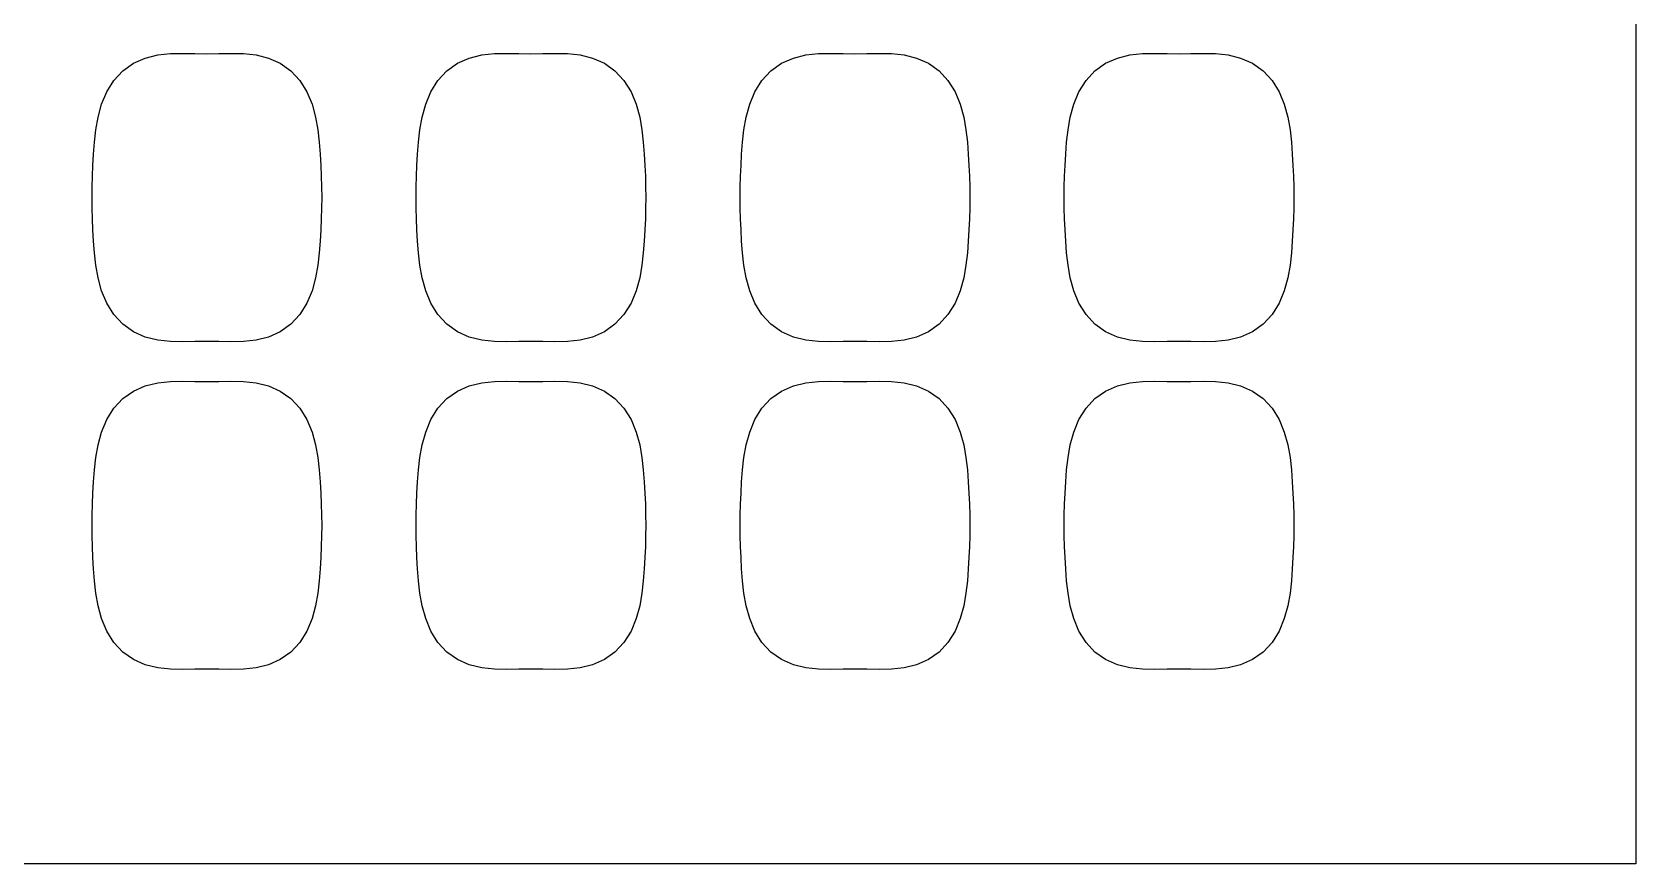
# Model space of a CAD drawing. Extents: x 0 to 108, y 0 to 104.
# Drawn here: x 57.5 to 107.8, y 0 to 26.1 of the extents above; entities that cross this region are included whole.
import ezdxf

# ---------------------------------------------------------------- set-up
doc = ezdxf.new("R2010")
doc.units = 0

msp = doc.modelspace()

# ---------------------------------------------------------------- linework, layer by layer
at = {"layer": 'Layer 1'}
for p, q in [((107.809, 103.576), (107.809, 0.000526)), ((60.700882, 25.094905), (61.071157, 25.258876)), ((61.071157, 25.258876), (61.462317, 25.354267)), ((61.462317, 25.354267), (61.858274, 25.395471)), ((61.858274, 25.395471), (62.248587, 25.402809)), ((62.248587, 25.402809), (62.629304, 25.3966)), ((62.629304, 25.3966), (63.003248, 25.392649)), ((63.003248, 25.392649), (63.377192, 25.3966)), ((63.377192, 25.3966), (63.757909, 25.402809)), ((63.757909, 25.402809), (64.148222, 25.395471)), ((64.148222, 25.395471), (64.544179, 25.354267)), ((64.544179, 25.354267), (64.935339, 25.258876)), ((64.935339, 25.258876), (65.305614, 25.094905)), ((70.860882, 25.094905), (71.231157, 25.258876)), ((71.231157, 25.258876), (71.622317, 25.354267)), ((71.622317, 25.354267), (72.018274, 25.395471)), ((72.018274, 25.395471), (72.408587, 25.402809)), ((72.408587, 25.402809), (72.789304, 25.3966)), ((72.789304, 25.3966), (73.163248, 25.392649)), ((73.163248, 25.392649), (73.537192, 25.3966)), ((73.537192, 25.3966), (73.917909, 25.402809)), ((73.917909, 25.402809), (74.308222, 25.395471)), ((74.308222, 25.395471), (74.704179, 25.354267)), ((74.704179, 25.354267), (75.095339, 25.258876)), ((75.095339, 25.258876), (75.465614, 25.094905)), ((81.020882, 25.094905), (81.391157, 25.258876)), ((81.391157, 25.258876), (81.782317, 25.354267)), ((81.782317, 25.354267), (82.178274, 25.395471)), ((82.178274, 25.395471), (82.568587, 25.402809)), ((82.568587, 25.402809), (82.949304, 25.3966)), ((82.949304, 25.3966), (83.323248, 25.392649)), ((83.323248, 25.392649), (83.697192, 25.3966)), ((83.697192, 25.3966), (84.077909, 25.402809)), ((84.077909, 25.402809), (84.468222, 25.395471)), ((84.468222, 25.395471), (84.864179, 25.354267)), ((84.864179, 25.354267), (85.255339, 25.258876)), ((85.255339, 25.258876), (85.625614, 25.094905)), ((91.180882, 25.094905), (91.551157, 25.258876)), ((91.551157, 25.258876), (91.942317, 25.354267)), ((91.942317, 25.354267), (92.338274, 25.395471)), ((92.338274, 25.395471), (92.728587, 25.402809)), ((92.728587, 25.402809), (93.109304, 25.3966)), ((93.109304, 25.3966), (93.483248, 25.392649)), ((93.483248, 25.392649), (93.857192, 25.3966)), ((93.857192, 25.3966), (94.237909, 25.402809)), ((94.237909, 25.402809), (94.628222, 25.395471)), ((94.628222, 25.395471), (95.024179, 25.354267)), ((95.024179, 25.354267), (95.415339, 25.258876)), ((95.415339, 25.258876), (95.785614, 25.094905)), ((60.087049, 24.553604), (60.368142, 24.857839)), ((60.368142, 24.857839), (60.700882, 25.094905)), ((65.305614, 25.094905), (65.638354, 24.857839)), ((65.638354, 24.857839), (65.919447, 24.553604)), ((70.247049, 24.553604), (70.528142, 24.857839)), ((70.528142, 24.857839), (70.860882, 25.094905)), ((75.465614, 25.094905), (75.798354, 24.857839)), ((75.798354, 24.857839), (76.079447, 24.553604)), ((80.407049, 24.553604), (80.688142, 24.857839)), ((80.688142, 24.857839), (81.020882, 25.094905)), ((85.625614, 25.094905), (85.958354, 24.857839)), ((85.958354, 24.857839), (86.239447, 24.553604)), ((90.567049, 24.553604), (90.848142, 24.857839)), ((90.848142, 24.857839), (91.180882, 25.094905)), ((95.785614, 25.094905), (96.118354, 24.857839)), ((96.118354, 24.857839), (96.399447, 24.553604)), ((59.703227, 23.807974), (59.865505, 24.197158)), ((59.865505, 24.197158), (60.087049, 24.553604)), ((65.919447, 24.553604), (66.140991, 24.197158)), ((66.140991, 24.197158), (66.303269, 23.807974)), ((69.863227, 23.807974), (70.025505, 24.197158)), ((70.025505, 24.197158), (70.247049, 24.553604)), ((76.079447, 24.553604), (76.300991, 24.197158)), ((76.300991, 24.197158), (76.463269, 23.807974)), ((80.023227, 23.807974), (80.185505, 24.197158)), ((80.185505, 24.197158), (80.407049, 24.553604)), ((86.239447, 24.553604), (86.460991, 24.197158)), ((86.460991, 24.197158), (86.623269, 23.807974)), ((90.183227, 23.807974), (90.345505, 24.197158)), ((90.345505, 24.197158), (90.567049, 24.553604)), ((96.399447, 24.553604), (96.620991, 24.197158)), ((96.620991, 24.197158), (96.783269, 23.807974)), ((59.592878, 23.405525), (59.703227, 23.807974)), ((66.303269, 23.807974), (66.413618, 23.405525)), ((69.752878, 23.405525), (69.863227, 23.807974)), ((76.463269, 23.807974), (76.573618, 23.405525)), ((79.912878, 23.405525), (80.023227, 23.807974)), ((86.623269, 23.807974), (86.733618, 23.405525)), ((90.072878, 23.405525), (90.183227, 23.807974)), ((96.783269, 23.807974), (96.893618, 23.405525)), ((59.522605, 23.006181), (59.592878, 23.405525)), ((66.413618, 23.405525), (66.483891, 23.006181)), ((69.682605, 23.006181), (69.752878, 23.405525)), ((76.573618, 23.405525), (76.643891, 23.006181)), ((79.842605, 23.006181), (79.912878, 23.405525)), ((86.733618, 23.405525), (86.803891, 23.006181)), ((90.002605, 23.006181), (90.072878, 23.405525)), ((96.893618, 23.405525), (96.963891, 23.006181)), ((59.47886, 22.619819), (59.522605, 23.006181)), ((66.483891, 23.006181), (66.527636, 22.619819)), ((69.63886, 22.619819), (69.682605, 23.006181)), ((76.643891, 23.006181), (76.687636, 22.619819)), ((79.79886, 22.619819), (79.842605, 23.006181)), ((86.803891, 23.006181), (86.847636, 22.619819)), ((89.95886, 22.619819), (90.002605, 23.006181)), ((96.963891, 23.006181), (97.007636, 22.619819)), ((59.4306, 21.895355), (59.450638, 22.249826)), ((59.450638, 22.249826), (59.47886, 22.619819)), ((66.527636, 22.619819), (66.555858, 22.249826)), ((66.555858, 22.249826), (66.575896, 21.895355)), ((69.5906, 21.895355), (69.610638, 22.249826)), ((69.610638, 22.249826), (69.63886, 22.619819)), ((76.687636, 22.619819), (76.715858, 22.249826)), ((76.715858, 22.249826), (76.735896, 21.895355)), ((79.7506, 21.895355), (79.770638, 22.249826)), ((79.770638, 22.249826), (79.79886, 22.619819)), ((86.847636, 22.619819), (86.875858, 22.249826)), ((86.875858, 22.249826), (86.895896, 21.895355)), ((89.9106, 21.895355), (89.930638, 22.249826)), ((89.930638, 22.249826), (89.95886, 22.619819)), ((97.007636, 22.619819), (97.035858, 22.249826)), ((97.035858, 22.249826), (97.055896, 21.895355)), ((59.415642, 21.552737), (59.4306, 21.895355)), ((66.575896, 21.895355), (66.590853, 21.552737)), ((69.575642, 21.552737), (69.5906, 21.895355)), ((76.735896, 21.895355), (76.750853, 21.552737)), ((79.735642, 21.552737), (79.7506, 21.895355)), ((86.895896, 21.895355), (86.910853, 21.552737)), ((89.895642, 21.552737), (89.9106, 21.895355)), ((97.055896, 21.895355), (97.070853, 21.552737)), ((59.402096, 20.885), (59.405765, 21.217175)), ((59.405765, 21.217175), (59.415642, 21.552737)), ((66.590853, 21.552737), (66.600731, 21.217175)), ((66.600731, 21.217175), (66.6044, 20.885)), ((69.562096, 20.885), (69.565765, 21.217175)), ((69.565765, 21.217175), (69.575642, 21.552737)), ((76.750853, 21.552737), (76.760731, 21.217175)), ((76.760731, 21.217175), (76.7644, 20.885)), ((79.722096, 20.885), (79.725765, 21.217175)), ((79.725765, 21.217175), (79.735642, 21.552737)), ((86.910853, 21.552737), (86.920731, 21.217175)), ((86.920731, 21.217175), (86.9244, 20.885)), ((89.882096, 20.885), (89.885765, 21.217175)), ((89.885765, 21.217175), (89.895642, 21.552737)), ((97.070853, 21.552737), (97.080731, 21.217175)), ((97.080731, 21.217175), (97.0844, 20.885)), ((59.405765, 20.552825), (59.402096, 20.885)), ((66.6044, 20.885), (66.600731, 20.552825)), ((69.565765, 20.552825), (69.562096, 20.885)), ((76.7644, 20.885), (76.760731, 20.552825)), ((79.725765, 20.552825), (79.722096, 20.885)), ((86.9244, 20.885), (86.920731, 20.552825)), ((89.885765, 20.552825), (89.882096, 20.885)), ((97.0844, 20.885), (97.080731, 20.552825)), ((59.415642, 20.217263), (59.405765, 20.552825)), ((59.4306, 19.874645), (59.415642, 20.217263)), ((66.590853, 20.217263), (66.575896, 19.874645)), ((66.600731, 20.552825), (66.590853, 20.217263)), ((69.575642, 20.217263), (69.565765, 20.552825)), ((69.5906, 19.874645), (69.575642, 20.217263)), ((76.750853, 20.217263), (76.735896, 19.874645)), ((76.760731, 20.552825), (76.750853, 20.217263)), ((79.735642, 20.217263), (79.725765, 20.552825)), ((79.7506, 19.874645), (79.735642, 20.217263)), ((86.910853, 20.217263), (86.895896, 19.874645)), ((86.920731, 20.552825), (86.910853, 20.217263)), ((89.895642, 20.217263), (89.885765, 20.552825)), ((89.9106, 19.874645), (89.895642, 20.217263)), ((97.070853, 20.217263), (97.055896, 19.874645)), ((97.080731, 20.552825), (97.070853, 20.217263)), ((59.450638, 19.520174), (59.4306, 19.874645)), ((66.575896, 19.874645), (66.555858, 19.520174)), ((69.610638, 19.520174), (69.5906, 19.874645)), ((76.735896, 19.874645), (76.715858, 19.520174)), ((79.770638, 19.520174), (79.7506, 19.874645)), ((86.895896, 19.874645), (86.875858, 19.520174)), ((89.930638, 19.520174), (89.9106, 19.874645)), ((97.055896, 19.874645), (97.035858, 19.520174)), ((59.47886, 19.150181), (59.450638, 19.520174)), ((59.522605, 18.763819), (59.47886, 19.150181)), ((66.527636, 19.150181), (66.483891, 18.763819)), ((66.555858, 19.520174), (66.527636, 19.150181)), ((69.63886, 19.150181), (69.610638, 19.520174)), ((69.682605, 18.763819), (69.63886, 19.150181)), ((76.687636, 19.150181), (76.643891, 18.763819)), ((76.715858, 19.520174), (76.687636, 19.150181)), ((79.79886, 19.150181), (79.770638, 19.520174)), ((79.842605, 18.763819), (79.79886, 19.150181)), ((86.847636, 19.150181), (86.803891, 18.763819)), ((86.875858, 19.520174), (86.847636, 19.150181)), ((89.95886, 19.150181), (89.930638, 19.520174)), ((90.002605, 18.763819), (89.95886, 19.150181)), ((97.007636, 19.150181), (96.963891, 18.763819)), ((97.035858, 19.520174), (97.007636, 19.150181)), ((59.592878, 18.364475), (59.522605, 18.763819)), ((66.483891, 18.763819), (66.413618, 18.364475)), ((69.752878, 18.364475), (69.682605, 18.763819)), ((76.643891, 18.763819), (76.573618, 18.364475)), ((79.912878, 18.364475), (79.842605, 18.763819)), ((86.803891, 18.763819), (86.733618, 18.364475)), ((90.072878, 18.364475), (90.002605, 18.763819)), ((96.963891, 18.763819), (96.893618, 18.364475)), ((59.703227, 17.962026), (59.592878, 18.364475)), ((66.413618, 18.364475), (66.303269, 17.962026)), ((69.863227, 17.962026), (69.752878, 18.364475)), ((76.573618, 18.364475), (76.463269, 17.962026)), ((80.023227, 17.962026), (79.912878, 18.364475)), ((86.733618, 18.364475), (86.623269, 17.962026)), ((90.183227, 17.962026), (90.072878, 18.364475)), ((96.893618, 18.364475), (96.783269, 17.962026)), ((59.865505, 17.572842), (59.703227, 17.962026)), ((66.303269, 17.962026), (66.140991, 17.572842)), ((70.025505, 17.572842), (69.863227, 17.962026)), ((76.463269, 17.962026), (76.300991, 17.572842)), ((80.185505, 17.572842), (80.023227, 17.962026)), ((86.623269, 17.962026), (86.460991, 17.572842)), ((90.345505, 17.572842), (90.183227, 17.962026)), ((96.783269, 17.962026), (96.620991, 17.572842)), ((60.087049, 17.216396), (59.865505, 17.572842)), ((60.368142, 16.912161), (60.087049, 17.216396)), ((65.919447, 17.216396), (65.638354, 16.912161)), ((66.140991, 17.572842), (65.919447, 17.216396)), ((70.247049, 17.216396), (70.025505, 17.572842)), ((70.528142, 16.912161), (70.247049, 17.216396)), ((76.079447, 17.216396), (75.798354, 16.912161)), ((76.300991, 17.572842), (76.079447, 17.216396)), ((80.407049, 17.216396), (80.185505, 17.572842)), ((80.688142, 16.912161), (80.407049, 17.216396)), ((86.239447, 17.216396), (85.958354, 16.912161)), ((86.460991, 17.572842), (86.239447, 17.216396)), ((90.567049, 17.216396), (90.345505, 17.572842)), ((90.848142, 16.912161), (90.567049, 17.216396)), ((96.399447, 17.216396), (96.118354, 16.912161)), ((96.620991, 17.572842), (96.399447, 17.216396)), ((60.700882, 16.675095), (60.368142, 16.912161)), ((61.071157, 16.511124), (60.700882, 16.675095)), ((65.305614, 16.675095), (64.935339, 16.511124)), ((65.638354, 16.912161), (65.305614, 16.675095)), ((70.860882, 16.675095), (70.528142, 16.912161)), ((71.231157, 16.511124), (70.860882, 16.675095)), ((75.465614, 16.675095), (75.095339, 16.511124)), ((75.798354, 16.912161), (75.465614, 16.675095)), ((81.020882, 16.675095), (80.688142, 16.912161)), ((81.391157, 16.511124), (81.020882, 16.675095)), ((85.625614, 16.675095), (85.255339, 16.511124)), ((85.958354, 16.912161), (85.625614, 16.675095)), ((91.180882, 16.675095), (90.848142, 16.912161)), ((91.551157, 16.511124), (91.180882, 16.675095)), ((95.785614, 16.675095), (95.415339, 16.511124)), ((96.118354, 16.912161), (95.785614, 16.675095)), ((61.462317, 16.415733), (61.071157, 16.511124)), ((61.858274, 16.374529), (61.462317, 16.415733)), ((62.248587, 16.367191), (61.858274, 16.374529)), ((62.629304, 16.3734), (62.248587, 16.367191)), ((63.003248, 16.377351), (62.629304, 16.3734)), ((63.377192, 16.3734), (63.003248, 16.377351)), ((63.757909, 16.367191), (63.377192, 16.3734)), ((64.148222, 16.374529), (63.757909, 16.367191)), ((64.544179, 16.415733), (64.148222, 16.374529)), ((64.935339, 16.511124), (64.544179, 16.415733)), ((71.622317, 16.415733), (71.231157, 16.511124)), ((72.018274, 16.374529), (71.622317, 16.415733)), ((72.408587, 16.367191), (72.018274, 16.374529)), ((72.789304, 16.3734), (72.408587, 16.367191)), ((73.163248, 16.377351), (72.789304, 16.3734)), ((73.537192, 16.3734), (73.163248, 16.377351)), ((73.917909, 16.367191), (73.537192, 16.3734)), ((74.308222, 16.374529), (73.917909, 16.367191)), ((74.704179, 16.415733), (74.308222, 16.374529)), ((75.095339, 16.511124), (74.704179, 16.415733)), ((81.782317, 16.415733), (81.391157, 16.511124)), ((82.178274, 16.374529), (81.782317, 16.415733)), ((82.568587, 16.367191), (82.178274, 16.374529)), ((82.949304, 16.3734), (82.568587, 16.367191)), ((83.323248, 16.377351), (82.949304, 16.3734)), ((83.697192, 16.3734), (83.323248, 16.377351)), ((84.077909, 16.367191), (83.697192, 16.3734)), ((84.468222, 16.374529), (84.077909, 16.367191)), ((84.864179, 16.415733), (84.468222, 16.374529)), ((85.255339, 16.511124), (84.864179, 16.415733)), ((91.942317, 16.415733), (91.551157, 16.511124)), ((92.338274, 16.374529), (91.942317, 16.415733)), ((92.728587, 16.367191), (92.338274, 16.374529)), ((93.109304, 16.3734), (92.728587, 16.367191)), ((93.483248, 16.377351), (93.109304, 16.3734)), ((93.857192, 16.3734), (93.483248, 16.377351)), ((94.237909, 16.367191), (93.857192, 16.3734)), ((94.628222, 16.374529), (94.237909, 16.367191)), ((95.024179, 16.415733), (94.628222, 16.374529)), ((95.415339, 16.511124), (95.024179, 16.415733)), ((61.462317, 15.081367), (61.858274, 15.122571)), ((61.858274, 15.122571), (62.248587, 15.129909)), ((62.248587, 15.129909), (62.629304, 15.1237)), ((62.629304, 15.1237), (63.003248, 15.119749)), ((63.003248, 15.119749), (63.377192, 15.1237)), ((63.377192, 15.1237), (63.757909, 15.129909)), ((63.757909, 15.129909), (64.148222, 15.122571)), ((64.148222, 15.122571), (64.544179, 15.081367)), ((71.622317, 15.081367), (72.018274, 15.122571)), ((72.018274, 15.122571), (72.408587, 15.129909)), ((72.408587, 15.129909), (72.789304, 15.1237)), ((72.789304, 15.1237), (73.163248, 15.119749)), ((73.163248, 15.119749), (73.537192, 15.1237)), ((73.537192, 15.1237), (73.917909, 15.129909)), ((73.917909, 15.129909), (74.308222, 15.122571)), ((74.308222, 15.122571), (74.704179, 15.081367)), ((81.782317, 15.081367), (82.178274, 15.122571)), ((82.178274, 15.122571), (82.568587, 15.129909)), ((82.568587, 15.129909), (82.949304, 15.1237)), ((82.949304, 15.1237), (83.323248, 15.119749)), ((83.323248, 15.119749), (83.697192, 15.1237)), ((83.697192, 15.1237), (84.077909, 15.129909)), ((84.077909, 15.129909), (84.468222, 15.122571)), ((84.468222, 15.122571), (84.864179, 15.081367)), ((91.942317, 15.081367), (92.338274, 15.122571)), ((92.338274, 15.122571), (92.728587, 15.129909)), ((92.728587, 15.129909), (93.109304, 15.1237)), ((93.109304, 15.1237), (93.483248, 15.119749)), ((93.483248, 15.119749), (93.857192, 15.1237)), ((93.857192, 15.1237), (94.237909, 15.129909)), ((94.237909, 15.129909), (94.628222, 15.122571)), ((94.628222, 15.122571), (95.024179, 15.081367)), ((60.087049, 14.280704), (60.368142, 14.584939)), ((60.368142, 14.584939), (60.700882, 14.822005)), ((60.700882, 14.822005), (61.071157, 14.985976)), ((61.071157, 14.985976), (61.462317, 15.081367)), ((64.544179, 15.081367), (64.935339, 14.985976)), ((64.935339, 14.985976), (65.305614, 14.822005)), ((65.305614, 14.822005), (65.638354, 14.584939)), ((65.638354, 14.584939), (65.919447, 14.280704)), ((70.247049, 14.280704), (70.528142, 14.584939)), ((70.528142, 14.584939), (70.860882, 14.822005)), ((70.860882, 14.822005), (71.231157, 14.985976)), ((71.231157, 14.985976), (71.622317, 15.081367)), ((74.704179, 15.081367), (75.095339, 14.985976)), ((75.095339, 14.985976), (75.465614, 14.822005)), ((75.465614, 14.822005), (75.798354, 14.584939)), ((75.798354, 14.584939), (76.079447, 14.280704)), ((80.407049, 14.280704), (80.688142, 14.584939)), ((80.688142, 14.584939), (81.020882, 14.822005)), ((81.020882, 14.822005), (81.391157, 14.985976)), ((81.391157, 14.985976), (81.782317, 15.081367)), ((84.864179, 15.081367), (85.255339, 14.985976)), ((85.255339, 14.985976), (85.625614, 14.822005)), ((85.625614, 14.822005), (85.958354, 14.584939)), ((85.958354, 14.584939), (86.239447, 14.280704)), ((90.567049, 14.280704), (90.848142, 14.584939)), ((90.848142, 14.584939), (91.180882, 14.822005)), ((91.180882, 14.822005), (91.551157, 14.985976)), ((91.551157, 14.985976), (91.942317, 15.081367)), ((95.024179, 15.081367), (95.415339, 14.985976)), ((95.415339, 14.985976), (95.785614, 14.822005)), ((95.785614, 14.822005), (96.118354, 14.584939)), ((96.118354, 14.584939), (96.399447, 14.280704)), ((59.865505, 13.924258), (60.087049, 14.280704)), ((65.919447, 14.280704), (66.140991, 13.924258)), ((70.025505, 13.924258), (70.247049, 14.280704)), ((76.079447, 14.280704), (76.300991, 13.924258)), ((80.185505, 13.924258), (80.407049, 14.280704)), ((86.239447, 14.280704), (86.460991, 13.924258)), ((90.345505, 13.924258), (90.567049, 14.280704)), ((96.399447, 14.280704), (96.620991, 13.924258)), ((59.703227, 13.535074), (59.865505, 13.924258)), ((66.140991, 13.924258), (66.303269, 13.535074)), ((69.863227, 13.535074), (70.025505, 13.924258)), ((76.300991, 13.924258), (76.463269, 13.535074)), ((80.023227, 13.535074), (80.185505, 13.924258)), ((86.460991, 13.924258), (86.623269, 13.535074)), ((90.183227, 13.535074), (90.345505, 13.924258)), ((96.620991, 13.924258), (96.783269, 13.535074)), ((59.522605, 12.733281), (59.592878, 13.132625)), ((59.592878, 13.132625), (59.703227, 13.535074)), ((66.303269, 13.535074), (66.413618, 13.132625)), ((66.413618, 13.132625), (66.483891, 12.733281)), ((69.682605, 12.733281), (69.752878, 13.132625)), ((69.752878, 13.132625), (69.863227, 13.535074)), ((76.463269, 13.535074), (76.573618, 13.132625)), ((76.573618, 13.132625), (76.643891, 12.733281)), ((79.842605, 12.733281), (79.912878, 13.132625)), ((79.912878, 13.132625), (80.023227, 13.535074)), ((86.623269, 13.535074), (86.733618, 13.132625)), ((86.733618, 13.132625), (86.803891, 12.733281)), ((90.002605, 12.733281), (90.072878, 13.132625)), ((90.072878, 13.132625), (90.183227, 13.535074)), ((96.783269, 13.535074), (96.893618, 13.132625)), ((96.893618, 13.132625), (96.963891, 12.733281)), ((59.47886, 12.346919), (59.522605, 12.733281)), ((66.483891, 12.733281), (66.527636, 12.346919)), ((69.63886, 12.346919), (69.682605, 12.733281)), ((76.643891, 12.733281), (76.687636, 12.346919)), ((79.79886, 12.346919), (79.842605, 12.733281)), ((86.803891, 12.733281), (86.847636, 12.346919)), ((89.95886, 12.346919), (90.002605, 12.733281)), ((96.963891, 12.733281), (97.007636, 12.346919)), ((59.450638, 11.976926), (59.47886, 12.346919)), ((66.527636, 12.346919), (66.555858, 11.976926)), ((69.610638, 11.976926), (69.63886, 12.346919)), ((76.687636, 12.346919), (76.715858, 11.976926)), ((79.770638, 11.976926), (79.79886, 12.346919)), ((86.847636, 12.346919), (86.875858, 11.976926)), ((89.930638, 11.976926), (89.95886, 12.346919)), ((97.007636, 12.346919), (97.035858, 11.976926)), ((59.415642, 11.279837), (59.4306, 11.622455)), ((59.4306, 11.622455), (59.450638, 11.976926)), ((66.555858, 11.976926), (66.575896, 11.622455)), ((66.575896, 11.622455), (66.590853, 11.279837)), ((69.575642, 11.279837), (69.5906, 11.622455)), ((69.5906, 11.622455), (69.610638, 11.976926)), ((76.715858, 11.976926), (76.735896, 11.622455)), ((76.735896, 11.622455), (76.750853, 11.279837)), ((79.735642, 11.279837), (79.7506, 11.622455)), ((79.7506, 11.622455), (79.770638, 11.976926)), ((86.875858, 11.976926), (86.895896, 11.622455)), ((86.895896, 11.622455), (86.910853, 11.279837)), ((89.895642, 11.279837), (89.9106, 11.622455)), ((89.9106, 11.622455), (89.930638, 11.976926)), ((97.035858, 11.976926), (97.055896, 11.622455)), ((97.055896, 11.622455), (97.070853, 11.279837)), ((59.405765, 10.944275), (59.415642, 11.279837)), ((66.590853, 11.279837), (66.600731, 10.944275)), ((69.565765, 10.944275), (69.575642, 11.279837)), ((76.750853, 11.279837), (76.760731, 10.944275)), ((79.725765, 10.944275), (79.735642, 11.279837)), ((86.910853, 11.279837), (86.920731, 10.944275)), ((89.885765, 10.944275), (89.895642, 11.279837)), ((97.070853, 11.279837), (97.080731, 10.944275)), ((59.402096, 10.6121), (59.405765, 10.944275)), ((59.405765, 10.279925), (59.402096, 10.6121)), ((66.600731, 10.944275), (66.6044, 10.6121)), ((66.6044, 10.6121), (66.600731, 10.279925)), ((69.562096, 10.6121), (69.565765, 10.944275)), ((69.565765, 10.279925), (69.562096, 10.6121)), ((76.760731, 10.944275), (76.7644, 10.6121)), ((76.7644, 10.6121), (76.760731, 10.279925)), ((79.722096, 10.6121), (79.725765, 10.944275)), ((79.725765, 10.279925), (79.722096, 10.6121)), ((86.920731, 10.944275), (86.9244, 10.6121)), ((86.9244, 10.6121), (86.920731, 10.279925)), ((89.882096, 10.6121), (89.885765, 10.944275)), ((89.885765, 10.279925), (89.882096, 10.6121)), ((97.080731, 10.944275), (97.0844, 10.6121)), ((97.0844, 10.6121), (97.080731, 10.279925)), ((59.415642, 9.944363), (59.405765, 10.279925)), ((66.600731, 10.279925), (66.590853, 9.944363)), ((69.575642, 9.944363), (69.565765, 10.279925)), ((76.760731, 10.279925), (76.750853, 9.944363)), ((79.735642, 9.944363), (79.725765, 10.279925)), ((86.920731, 10.279925), (86.910853, 9.944363)), ((89.895642, 9.944363), (89.885765, 10.279925)), ((97.080731, 10.279925), (97.070853, 9.944363)), ((59.4306, 9.601745), (59.415642, 9.944363)), ((59.450638, 9.247274), (59.4306, 9.601745)), ((66.575896, 9.601745), (66.555858, 9.247274)), ((66.590853, 9.944363), (66.575896, 9.601745)), ((69.5906, 9.601745), (69.575642, 9.944363)), ((69.610638, 9.247274), (69.5906, 9.601745)), ((76.735896, 9.601745), (76.715858, 9.247274)), ((76.750853, 9.944363), (76.735896, 9.601745)), ((79.7506, 9.601745), (79.735642, 9.944363)), ((79.770638, 9.247274), (79.7506, 9.601745)), ((86.895896, 9.601745), (86.875858, 9.247274)), ((86.910853, 9.944363), (86.895896, 9.601745)), ((89.9106, 9.601745), (89.895642, 9.944363)), ((89.930638, 9.247274), (89.9106, 9.601745)), ((97.055896, 9.601745), (97.035858, 9.247274)), ((97.070853, 9.944363), (97.055896, 9.601745)), ((59.47886, 8.877281), (59.450638, 9.247274)), ((66.555858, 9.247274), (66.527636, 8.877281)), ((69.63886, 8.877281), (69.610638, 9.247274)), ((76.715858, 9.247274), (76.687636, 8.877281)), ((79.79886, 8.877281), (79.770638, 9.247274)), ((86.875858, 9.247274), (86.847636, 8.877281)), ((89.95886, 8.877281), (89.930638, 9.247274)), ((97.035858, 9.247274), (97.007636, 8.877281)), ((59.522605, 8.490919), (59.47886, 8.877281)), ((66.527636, 8.877281), (66.483891, 8.490919)), ((69.682605, 8.490919), (69.63886, 8.877281)), ((76.687636, 8.877281), (76.643891, 8.490919)), ((79.842605, 8.490919), (79.79886, 8.877281)), ((86.847636, 8.877281), (86.803891, 8.490919)), ((90.002605, 8.490919), (89.95886, 8.877281)), ((97.007636, 8.877281), (96.963891, 8.490919)), ((59.592878, 8.091575), (59.522605, 8.490919)), ((59.703227, 7.689126), (59.592878, 8.091575)), ((66.413618, 8.091575), (66.303269, 7.689126)), ((66.483891, 8.490919), (66.413618, 8.091575)), ((69.752878, 8.091575), (69.682605, 8.490919)), ((69.863227, 7.689126), (69.752878, 8.091575)), ((76.573618, 8.091575), (76.463269, 7.689126)), ((76.643891, 8.490919), (76.573618, 8.091575)), ((79.912878, 8.091575), (79.842605, 8.490919)), ((80.023227, 7.689126), (79.912878, 8.091575)), ((86.733618, 8.091575), (86.623269, 7.689126)), ((86.803891, 8.490919), (86.733618, 8.091575)), ((90.072878, 8.091575), (90.002605, 8.490919)), ((90.183227, 7.689126), (90.072878, 8.091575)), ((96.893618, 8.091575), (96.783269, 7.689126)), ((96.963891, 8.490919), (96.893618, 8.091575)), ((59.865505, 7.299942), (59.703227, 7.689126)), ((66.303269, 7.689126), (66.140991, 7.299942)), ((70.025505, 7.299942), (69.863227, 7.689126)), ((76.463269, 7.689126), (76.300991, 7.299942)), ((80.185505, 7.299942), (80.023227, 7.689126)), ((86.623269, 7.689126), (86.460991, 7.299942)), ((90.345505, 7.299942), (90.183227, 7.689126)), ((96.783269, 7.689126), (96.620991, 7.299942)), ((60.087049, 6.943496), (59.865505, 7.299942)), ((66.140991, 7.299942), (65.919447, 6.943496)), ((70.247049, 6.943496), (70.025505, 7.299942)), ((76.300991, 7.299942), (76.079447, 6.943496)), ((80.407049, 6.943496), (80.185505, 7.299942)), ((86.460991, 7.299942), (86.239447, 6.943496)), ((90.567049, 6.943496), (90.345505, 7.299942)), ((96.620991, 7.299942), (96.399447, 6.943496)), ((60.368142, 6.639261), (60.087049, 6.943496)), ((60.700882, 6.402195), (60.368142, 6.639261)), ((65.638354, 6.639261), (65.305614, 6.402195)), ((65.919447, 6.943496), (65.638354, 6.639261)), ((70.528142, 6.639261), (70.247049, 6.943496)), ((70.860882, 6.402195), (70.528142, 6.639261)), ((75.798354, 6.639261), (75.465614, 6.402195)), ((76.079447, 6.943496), (75.798354, 6.639261)), ((80.688142, 6.639261), (80.407049, 6.943496)), ((81.020882, 6.402195), (80.688142, 6.639261)), ((85.958354, 6.639261), (85.625614, 6.402195)), ((86.239447, 6.943496), (85.958354, 6.639261)), ((90.848142, 6.639261), (90.567049, 6.943496)), ((91.180882, 6.402195), (90.848142, 6.639261)), ((96.118354, 6.639261), (95.785614, 6.402195)), ((96.399447, 6.943496), (96.118354, 6.639261)), ((61.071157, 6.238224), (60.700882, 6.402195)), ((61.462317, 6.142833), (61.071157, 6.238224)), ((61.858274, 6.101629), (61.462317, 6.142833)), ((62.248587, 6.094291), (61.858274, 6.101629)), ((62.629304, 6.1005), (62.248587, 6.094291)), ((63.003248, 6.104451), (62.629304, 6.1005)), ((63.377192, 6.1005), (63.003248, 6.104451)), ((63.757909, 6.094291), (63.377192, 6.1005)), ((64.148222, 6.101629), (63.757909, 6.094291)), ((64.544179, 6.142833), (64.148222, 6.101629)), ((64.935339, 6.238224), (64.544179, 6.142833)), ((65.305614, 6.402195), (64.935339, 6.238224)), ((71.231157, 6.238224), (70.860882, 6.402195)), ((71.622317, 6.142833), (71.231157, 6.238224)), ((72.018274, 6.101629), (71.622317, 6.142833)), ((72.408587, 6.094291), (72.018274, 6.101629)), ((72.789304, 6.1005), (72.408587, 6.094291)), ((73.163248, 6.104451), (72.789304, 6.1005)), ((73.537192, 6.1005), (73.163248, 6.104451)), ((73.917909, 6.094291), (73.537192, 6.1005)), ((74.308222, 6.101629), (73.917909, 6.094291)), ((74.704179, 6.142833), (74.308222, 6.101629)), ((75.095339, 6.238224), (74.704179, 6.142833)), ((75.465614, 6.402195), (75.095339, 6.238224)), ((81.391157, 6.238224), (81.020882, 6.402195)), ((81.782317, 6.142833), (81.391157, 6.238224)), ((82.178274, 6.101629), (81.782317, 6.142833)), ((82.568587, 6.094291), (82.178274, 6.101629)), ((82.949304, 6.1005), (82.568587, 6.094291)), ((83.323248, 6.104451), (82.949304, 6.1005)), ((83.697192, 6.1005), (83.323248, 6.104451)), ((84.077909, 6.094291), (83.697192, 6.1005)), ((84.468222, 6.101629), (84.077909, 6.094291)), ((84.864179, 6.142833), (84.468222, 6.101629)), ((85.255339, 6.238224), (84.864179, 6.142833)), ((85.625614, 6.402195), (85.255339, 6.238224)), ((91.551157, 6.238224), (91.180882, 6.402195)), ((91.942317, 6.142833), (91.551157, 6.238224)), ((92.338274, 6.101629), (91.942317, 6.142833)), ((92.728587, 6.094291), (92.338274, 6.101629)), ((93.109304, 6.1005), (92.728587, 6.094291)), ((93.483248, 6.104451), (93.109304, 6.1005)), ((93.857192, 6.1005), (93.483248, 6.104451)), ((94.237909, 6.094291), (93.857192, 6.1005)), ((94.628222, 6.101629), (94.237909, 6.094291)), ((95.024179, 6.142833), (94.628222, 6.101629)), ((95.415339, 6.238224), (95.024179, 6.142833)), ((95.785614, 6.402195), (95.415339, 6.238224)), ((107.809, 0.000526), (0, 0.000526))]:
    msp.add_line(p, q, dxfattribs=at)

doc.saveas('drawing.dxf')
